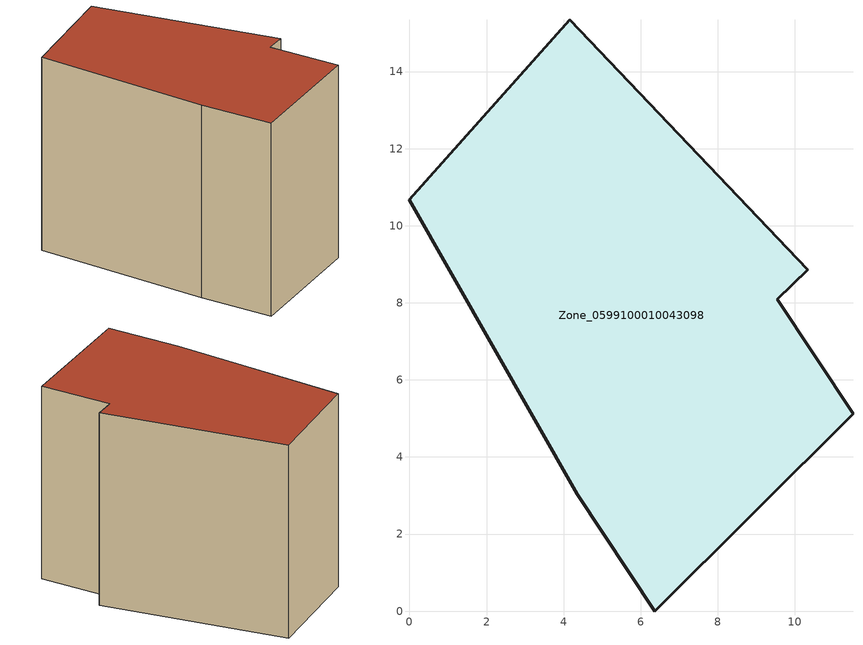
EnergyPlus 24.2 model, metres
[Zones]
Zone_0599100010043098
 floor ground (C_G): 6.36,0 4.36,3.03 0,10.68 4.16,15.34 10.33,8.86 9.55,8.1 11.51,5.12 z0
 wall outside (C_F): 4.36,3.03 6.36,0 11.51,5.12 9.55,8.1 10.33,8.86 4.16,15.34 0,10.68 4.36,3.03 z0:8.94
 roof outside (C_R): 10.33,8.86 4.16,15.34 0,10.68 4.36,3.03 6.36,0 11.51,5.12 9.55,8.1 z8.94
[BUILDING]
Pand.0599100010043098: North Axis=0; Terrain=City; Loads Convergence Tolerance Value=0.04; Temperature Convergence Tolerance Value=0.4; Solar Distribution=FullExterior; Maximum Number of Warmup Days=25; Minimum Number of Warmup Days=1
[Site:Location]
Rotterdam.The.Hague.AP_ZH_NLD Design_Conditions: Latitude=51.96; Longitude=4.45; Time Zone=1; Elevation=-4.5
[SITE:GROUNDTEMPERATURE:BUILDINGSURFACE]
18, 18, 18, 18, 18, 18, 18, 18, 18, 18, 18, 18
[MATERIAL] Thermal Absorptance=0.9; Solar Absorptance=0.7; Visible Absorptance=0.7
Name | Roughness | Thickness | Conductivity | Density | Specific Heat
G.TI.1946 | MediumSmooth | 0.15 | 1 | 540 | 1210
F.TI.1946 | Rough | 0.3 | 0.857143 | 1920 | 840
R.TI.1946 | MediumRough | 0.2 | 0.1 | 1500 | 1000
[CONSTRUCTION]
C_G: G.TI.1946
C_F: F.TI.1946
C_R: R.TI.1946
[ZONE]
Zone_0599100010043098: Type=1; Multiplier=1; Ceiling Height=Autocalculate; Volume=Autocalculate; Floor Area=autocalculate; Part of Total Floor Area=Yes
[ZONEINFILTRATION:DESIGNFLOWRATE]
Infil_Zone_0599100010043098: Zone or ZoneList or Space or SpaceList=Zone_0599100010043098; Schedule=AlwaysOn; Design Flow Rate Calculation Method=Flow/Area; Flow Rate per Floor Area=0.003; Constant Term Coefficient=1; Temperature Term Coefficient=0; Velocity Term Coefficient=0; Velocity Squared Term Coefficient=0
[HVACTEMPLATE:ZONE:IDEALLOADSAIRSYSTEM]
Zone_0599100010043098: Maximum Heating Supply Air Temperature=50; Minimum Cooling Supply Air Temperature=13; Maximum Heating Supply Air Humidity Ratio=0.0156; Minimum Cooling Supply Air Humidity Ratio=0.0077; Heating Limit=NoLimit; Cooling Limit=NoLimit; Dehumidification Control Type=ConstantSensibleHeatRatio; Cooling Sensible Heat Ratio=0.7; Dehumidification Setpoint=60; Humidification Control Type=None; Humidification Setpoint=30; Outdoor Air Method=None; Outdoor Air Flow Rate per Person=0.00944; Outdoor Air Flow Rate per Zone Floor Area=0; Outdoor Air Flow Rate per Zone=0; Demand Controlled Ventilation Type=None; Outdoor Air Economizer Type=NoEconomizer; Heat Recovery Type=None; Sensible Heat Recovery Effectiveness=0.7; Latent Heat Recovery Effectiveness=0.65
[ZONECONTROL:THERMOSTAT]
ThermostatControl_Zone_0599100010043098: Zone or ZoneList=Zone_0599100010043098; Control Type Schedule=DualSetpointControlType; Control 1=Thermostat_Zone_0599100010043098; Temperature Difference Between Cutout And Setpoint=0
[THERMOSTATSETPOINT:DUALSETPOINT]
Thermostat_Zone_0599100010043098: Heating Setpoint Temperature Schedule=HeatingSetpoint_Zone_0599100010043098; Cooling Setpoint Temperature Schedule=CoolingSetpoint_Zone_0599100010043098
[SCHEDULE:COMPACT]
HeatingSetpoint_Zone_0599100010043098: Through: 12/31, For: AllDays, Until: 24:00, 21
CoolingSetpoint_Zone_0599100010043098: Through: 12/31, For: AllDays, Until: 24:00, 24
DualSetpointControlType: Through: 12/31, For: AllDays, Until: 24:00, 4
AlwaysOn: Through: 12/31, For: AllDays, Until: 24:00, 1
